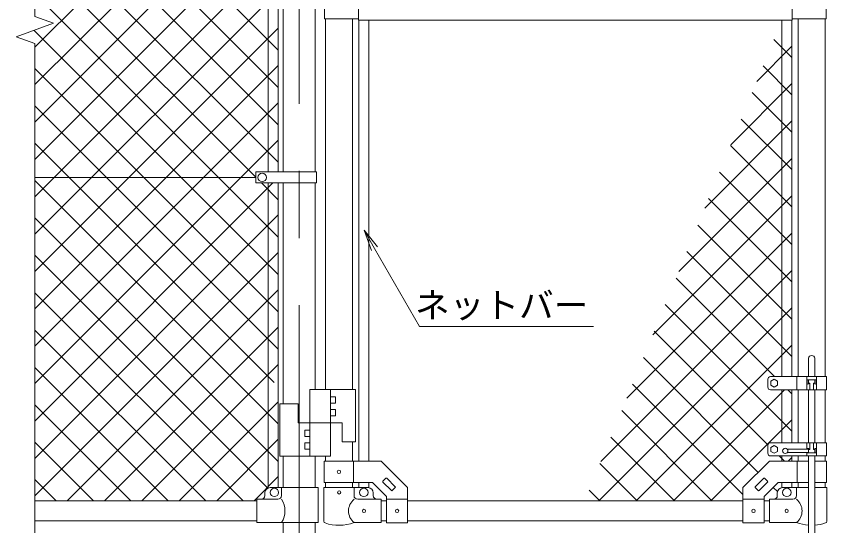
# Model space of a CAD drawing. Units: millimetres, scale not verified. Extents: x -4200 to 4200, y -2970 to 2970.
# Drawn here: x -51 to 1482, y -768 to 196 of the extents above; entities that cross this region are included whole.
import ezdxf
from ezdxf.enums import TextEntityAlignment as Align

# ---------------------------------------------------------------- set-up
doc = ezdxf.new("R2010")
doc.units = ezdxf.units.MM
doc.header["$LTSCALE"] = 20
doc.linetypes.add('USER1', pattern=[50.8, 31.75, -6.35, 6.35, -6.35])
for name, color, linetype, lineweight in [('0-2_D-BMK', 2, 'USER1', 13), ('0-3_D-STR1', 1, 'Continuous', 18), ('0-6_D-STR3', 3, 'Continuous', 13), ('0-7_0', 7, 'Continuous', 9), ('0-8_D-STR-DIM', 7, 'Continuous', 9), ('0-9_D-STR-TXT', 7, 'Continuous', 9), ('0-A_D-STR2', 7, 'Continuous', 9)]:
    doc.layers.add(name, color=color, linetype=linetype, lineweight=lineweight)
doc.styles.add('ＭＳ ゴシック', font='')
doc.styles.get('ＭＳ ゴシック').set_extended_font_data('MS Gothic')

# ---------------------------------------------------------------- blocks, each defined once
blk = doc.blocks.new('MLeader5')
at = {"layer": '0-7_0'}
blk.add_line((621.04, -246.7), (606.82, -208.73), dxfattribs=at)
for points in [[(632.59, -240.04), (606.82, -208.73), (626.82, -243.37)], [(626.82, -243.37), (711.76, -390.5), (1033.87, -390.5), (1041.07, -390.5)]]:
    blk.add_lwpolyline(points, dxfattribs=at)

msp = doc.modelspace()

# ---------------------------------------------------------------- linework, layer by layer
at = {"layer": '0-2_D-BMK'}
msp.add_line((484.22, 1681.52), (484.22, -1188.63), dxfattribs=at)
at = {"layer": '0-3_D-STR1'}
for p, q in [((425.72, 530.87), (425.72, -98.13)), ((444.72, 530.87), (444.72, -98.13)), ((453.97, 530.87), (453.97, -98.13)), ((514.47, 530.87), (514.47, -98.13)), ((533.97, 191.37), (533.97, -510.23)), ((584.77, 191.37), (584.77, -510.23)), ((596.87, 188.87), (596.87, -645.63)), ((615.87, 188.87), (615.87, -645.63)), ((1397.07, 188.87), (1397.07, -485.63)), ((1416.07, 188.87), (1416.07, -485.63)), ((1428.17, 191.37), (1428.17, -485.63)), ((1478.97, 191.37), (1478.97, -485.63)), ((425.72, -119.13), (425.72, -696.27)), ((444.72, -119.13), (444.72, -695.63)), ((453.97, -119.13), (453.97, -537.23)), ((514.47, -119.13), (514.47, -510.23)), ((1397.07, -510.63), (1397.07, -610.63)), ((1416.07, -510.63), (1416.07, -610.63)), ((1428.17, -510.63), (1428.17, -610.63)), ((1478.97, -510.63), (1478.97, -610.63)), ((584.77, -609.23), (584.77, -645.63)), ((453.97, -636.23), (453.97, -695.63)), ((514.47, -636.23), (514.47, -695.63)), ((533.97, -636.23), (533.97, -645.63)), ((1397.07, -635.63), (1397.07, -645.63)), ((1416.07, -635.63), (1416.07, -645.63)), ((1428.17, -635.63), (1428.17, -645.63)), ((1478.97, -635.63), (1478.97, -645.63)), ((533.97, -685.63), (533.97, -695.63)), ((584.77, -685.63), (584.77, -695.63)), ((596.87, -685.63), (596.87, -695.63)), ((615.87, -685.63), (615.87, -695.75)), ((1397.07, -685.63), (1397.07, -695.75)), ((1416.07, -685.63), (1416.07, -695.63)), ((1428.17, -685.63), (1428.17, -695.63)), ((1478.97, -685.63), (1478.97, -695.63)), ((404.22, -720.63), (-15.78, -720.63)), ((649.37, -720.63), (639.37, -720.63)), ((1323.56, -720.63), (689.37, -720.63)), ((1373.57, -720.63), (1363.56, -720.63)), ((404.22, -758.63), (-15.78, -758.63)), ((453.97, -761.63), (453.97, -1158.63)), ((514.47, -761.63), (514.47, -1158.63)), ((649.37, -758.63), (639.37, -758.63)), ((1323.56, -758.63), (689.37, -758.63)), ((1373.57, -758.63), (1363.56, -758.63))]:
    msp.add_line(p, q, dxfattribs=at)
at = {"layer": '0-6_D-STR3'}
for p, q in [((532.37, 241.37), (532.37, 191.37)), ((596.47, 243.87), (596.47, 188.87)), ((1416.47, 209.87), (1416.47, 188.87)), ((1481.07, 209.87), (1481.07, 191.37)), ((596.47, 191.37), (532.37, 191.37)), ((1416.47, 188.87), (596.47, 188.87)), ((1416.47, 191.37), (1481.07, 191.37)), ((402.22, -119.13), (402.22, -98.13)), ((402.22, -98.13), (517.02, -98.13)), ((517.02, -119.13), (517.02, -98.13)), ((402.22, -108.63), (-15.78, -108.63)), ((402.22, -119.13), (517.02, -119.13)), ((1447.56, -450.63), (1447.56, -485.63)), ((1459.56, -450.63), (1459.56, -485.63)), ((1481.57, -485.63), (1375.57, -485.63)), ((1382.57, -490.57), (1389.06, -494.33)), ((1425.56, -485.63), (1425.56, -510.63)), ((1444.56, -485.63), (1444.56, -510.63)), ((1462.57, -485.63), (1462.57, -510.63)), ((1481.57, -485.63), (1481.57, -510.63)), ((1370.57, -490.63), (1370.57, -505.63)), ((1389.06, -494.33), (1389.06, -501.83)), ((1462.57, -491.63), (1444.56, -491.63)), ((1446.86, -491.63), (1446.86, -499.95)), ((1447.56, -491.63), (1447.56, -499.7)), ((1448.56, -498.13), (1449.56, -498.13)), ((1450.06, -498.63), (1450.06, -510.63)), ((1457.06, -498.63), (1457.06, -510.63)), ((1457.56, -498.13), (1458.56, -498.13)), ((1459.56, -491.63), (1459.56, -499.7)), ((1460.27, -491.63), (1460.27, -498.13)), ((1460.27, -491.63), (1460.27, -499.95)), ((504.47, -510.23), (590.47, -510.23)), ((504.47, -510.23), (504.47, -636.23)), ((543.47, -510.23), (543.47, -636.23)), ((590.47, -510.23), (590.47, -609.23)), ((1481.57, -510.63), (1375.57, -510.63)), ((1447.56, -510.63), (1447.56, -610.63)), ((1459.56, -510.63), (1459.56, -610.63)), ((543.47, -523.73), (552.97, -523.73)), ((543.47, -535.73), (552.97, -535.73)), ((552.97, -523.73), (552.97, -535.73)), ((447.47, -537.23), (482.47, -537.23)), ((447.47, -537.23), (447.47, -636.23)), ((482.47, -537.23), (482.47, -573.23)), ((543.47, -547.73), (552.97, -547.73)), ((552.97, -547.73), (552.97, -559.73)), ((543.47, -559.73), (552.97, -559.73)), ((482.47, -573.23), (565.47, -573.23)), ((565.47, -573.23), (565.47, -609.23)), ((494.97, -598.73), (494.97, -586.73)), ((504.47, -586.73), (494.97, -586.73)), ((504.47, -598.73), (494.97, -598.73)), ((494.97, -622.73), (494.97, -610.73)), ((504.47, -610.73), (494.97, -610.73)), ((565.47, -609.23), (590.47, -609.23)), ((1481.57, -610.63), (1375.57, -610.63)), ((1444.56, -623.06), (1444.56, -610.63)), ((1450.06, -622.63), (1450.06, -610.63)), ((1457.06, -622.63), (1457.06, -610.63)), ((1462.57, -635.63), (1462.57, -610.63)), ((1481.57, -610.63), (1481.57, -635.63)), ((504.47, -622.73), (494.97, -622.73)), ((1370.57, -630.63), (1370.57, -615.63)), ((1382.57, -615.68), (1376.06, -619.43)), ((1376.06, -619.43), (1376.06, -626.94)), ((1376.06, -626.94), (1382.57, -630.69)), ((1389.06, -619.43), (1382.57, -615.68)), ((1447.56, -623.06), (1407.56, -623.06)), ((1446.86, -623.06), (1446.86, -621.32)), ((1447.56, -629.63), (1447.56, -621.56)), ((1447.56, -621.56), (1447.56, -624.7)), ((1448.56, -623.13), (1449.56, -623.13)), ((1457.56, -623.13), (1458.56, -623.13)), ((1459.56, -629.63), (1459.56, -621.56)), ((1459.56, -621.56), (1459.56, -624.7)), ((1460.27, -629.63), (1460.27, -621.32)), ((1460.27, -629.63), (1460.27, -623.13)), ((447.47, -636.23), (543.47, -636.23)), ((1481.57, -635.63), (1375.57, -635.63)), ((1447.56, -629.06), (1407.57, -629.06)), ((1444.56, -635.63), (1444.56, -629.06)), ((1462.57, -629.63), (1444.56, -629.63)), ((1446.86, -629.63), (1446.86, -629.06)), ((1447.56, -635.63), (1447.56, -838.63)), ((1459.56, -635.63), (1459.56, -838.63)), ((531.67, -685.63), (531.67, -645.63)), ((587.07, -685.63), (587.07, -645.63)), ((1373.56, -645.63), (1323.56, -695.63)), ((1447.56, -645.63), (1373.56, -645.63)), ((1425.86, -685.63), (1425.86, -645.63)), ((1481.26, -645.63), (1459.56, -645.63)), ((1481.26, -685.63), (1481.26, -645.63)), ((531.67, -685.63), (622.8, -685.63)), ((622.8, -685.63), (649.37, -712.2)), ((642.7, -683.62), (648.35, -677.97)), ((642.7, -685.04), (658.96, -701.3)), ((649.77, -677.97), (666.03, -694.23)), ((1363.16, -677.97), (1346.9, -694.23)), ((1370.23, -685.04), (1353.97, -701.3)), ((1390.13, -685.63), (1363.56, -712.2)), ((1370.23, -683.62), (1364.58, -677.97)), ((1447.56, -685.63), (1390.13, -685.63)), ((1481.26, -685.63), (1459.56, -685.63)), ((519.92, -695.63), (429.22, -695.63)), ((450.82, -695.63), (450.82, -710.63)), ((519.92, -695.63), (519.92, -761.63)), ((530.82, -695.63), (587.92, -695.63)), ((530.82, -695.63), (530.82, -759.33)), ((587.92, -695.63), (587.92, -710.63)), ((587.92, -695.63), (614.37, -695.63)), ((660.38, -701.3), (666.03, -695.64)), ((689.37, -761.88), (689.37, -695.63)), ((1323.56, -761.88), (1323.56, -695.63)), ((1352.55, -701.3), (1346.9, -695.64)), ((1425.02, -695.63), (1398.57, -695.63)), ((1425.02, -695.63), (1425.02, -710.63)), ((1447.56, -695.63), (1425.02, -695.63)), ((1482.12, -695.63), (1459.56, -695.63)), ((1482.12, -695.63), (1482.12, -759.33)), ((443.82, -717.63), (404.22, -717.63)), ((404.22, -717.63), (404.22, -761.63)), ((419.22, -705.63), (419.22, -710.63)), ((639.37, -717.63), (594.92, -717.63)), ((624.37, -710.63), (624.37, -705.63)), ((639.37, -761.63), (639.37, -717.63)), ((649.37, -761.88), (649.37, -712.2)), ((649.37, -717.38), (689.37, -717.38)), ((1363.56, -717.38), (1323.56, -717.38)), ((1363.56, -761.88), (1363.56, -712.2)), ((1373.57, -717.63), (1418.02, -717.63)), ((1373.57, -761.63), (1373.57, -717.63)), ((1388.57, -710.63), (1388.57, -705.63)), ((519.92, -761.63), (404.22, -761.63)), ((639.37, -761.63), (587.92, -761.63)), ((649.37, -761.88), (689.37, -761.88)), ((1363.56, -761.88), (1323.56, -761.88)), ((1373.57, -761.63), (1425.02, -761.63))]:
    msp.add_line(p, q, dxfattribs=at)
for points in [[(1389.06, -501.83), (1382.57, -505.59), (1376.06, -501.83), (1376.06, -494.33), (1382.57, -490.57)], [(1382.57, -630.69), (1389.06, -626.94), (1389.06, -619.43)], [(531.67, -645.63), (639.37, -645.63), (689.37, -695.63)]]:
    msp.add_lwpolyline(points, dxfattribs=at)
for centre, radius in [((414.22, -108.63), 8), ((1403.56, -626.06), 5), ((559.37, -665.63), 3.25), ((437.22, -704.63), 8), ((559.77, -704.63), 3), ((606.37, -704.63), 8), ((1406.57, -704.63), 8), ((606.76, -739.63), 3), ((669.37, -739.63), 3.25), ((1343.56, -739.63), 3.25), ((1406.17, -739.63), 3)]:
    msp.add_circle(centre, radius, dxfattribs=at)
for centre, radius, start, end in [((1453.56, -451.73), 6.1, 10.38886, 169.61114), ((1375.57, -490.63), 5, 90, 180), ((1375.57, -505.63), 5, 180, 270), ((1446.56, -497.96), 2.01, 184.89299, 355.10701), ((1449.56, -498.63), 0.5, 0, 90), ((1457.56, -498.63), 0.5, 90, 180), ((1460.57, -497.96), 2.01, 184.89299, 355.10701), ((1375.57, -615.63), 5, 90, 180), ((1446.56, -623.3), 2.01, 4.89299, 175.10701), ((1449.56, -622.63), 0.5, 270, 0), ((1457.56, -622.63), 0.5, 180, 270), ((1460.57, -623.3), 2.01, 4.89299, 175.10701), ((1375.57, -630.63), 5, 180, 270), ((643.41, -684.33), 1, 135, 225), ((649.06, -678.67), 1, 45, 135), ((1363.87, -678.67), 1, 45, 135), ((1369.53, -684.33), 1, 315, 45), ((429.22, -705.63), 10, 90, 180), ((614.37, -705.63), 10, 0, 90), ((659.67, -700.59), 1, 225, 315), ((665.33, -694.94), 1, 315, 45), ((1347.6, -694.94), 1, 135, 225), ((1353.26, -700.59), 1, 225, 315), ((1398.57, -705.63), 10, 90, 180), ((412.22, -710.63), 7, 270, 0), ((443.82, -710.63), 7, 270, 0), ((416.6, -739.63), 40.68, 327.25964, 32.74036), ((606.11, -739.63), 28.55, 129.59418, 230.40582), ((594.92, -710.63), 7, 180, 270), ((631.37, -710.63), 7, 180, 270), ((1381.57, -710.63), 7, 270, 0), ((1418.02, -710.63), 7, 270, 0), ((1406.82, -739.63), 28.55, 309.59418, 50.40582), ((534.12, -759.33), 3.3, 180, 250.77949), ((559.37, -686.9), 80, 250.77949, 290.9084), ((1453.57, -686.9), 80, 249.0916, 265.69865), ((1453.57, -686.9), 80, 274.30109, 289.22051), ((1478.82, -759.33), 3.3, 289.22051, 0)]:
    msp.add_arc(centre, radius, start, end, dxfattribs=at)
at = {"layer": '0-8_D-STR-DIM'}
for p, q in [((-15.78, 1681.52), (-15.78, 195.59)), ((19.45, 182.77), (-15.78, 195.59)), ((-51.02, 157.12), (19.45, 182.77)), ((-15.78, 144.29), (-51.02, 157.12)), ((-15.78, 144.29), (-15.78, -915.94))]:
    msp.add_line(p, q, dxfattribs=at)
at = {"layer": '0-A_D-STR2'}
for p, q in [((-15.78, 137.52), (444.72, 598.02)), ((444.72, 131.95), (-15.78, 592.45)), ((-15.78, 66.81), (444.72, 527.31)), ((444.72, 61.24), (-15.78, 521.74)), ((-15.78, -3.9), (444.19, 456.07)), ((444.72, -9.47), (-15.78, 451.03)), ((-15.78, -74.61), (444.72, 385.89)), ((444.72, -80.18), (-15.78, 380.32)), ((-15.78, -145.33), (440.39, 310.85)), ((402.22, -108.4), (-15.78, 309.61)), ((-15.78, -216.04), (444.72, 244.46)), ((444.72, -221.6), (-15.78, 238.9)), ((444.72, -292.31), (-17.07, 169.47)), ((-15.78, -286.75), (444.72, 173.75)), ((1416.07, 139.49), (1349.56, 72.98)), ((1382.04, 152.22), (1416.07, 118.19)), ((-15.78, -357.46), (444.72, 103.04)), ((444.72, -363.02), (-15.78, 97.48)), ((1361.48, 102.07), (1416.07, 47.48)), ((1416.07, 68.78), (1300.43, -46.86)), ((1340.92, 51.92), (1416.07, -23.23)), ((-15.78, -428.17), (444.72, 32.33)), ((444.72, -433.73), (-15.78, 26.77)), ((1320.36, 1.77), (1416.07, -93.94)), ((1416.07, -1.93), (1251.3, -166.7)), ((-15.78, -498.88), (444.72, -38.38)), ((436.91, -496.64), (-15.78, -43.95)), ((1299.8, -48.39), (1416.07, -164.65)), ((1416.07, -72.64), (1202.17, -286.53)), ((1279.24, -98.54), (1416.07, -235.36)), ((444.72, -575.16), (-15.78, -114.66)), ((-15.78, -569.59), (434.67, -119.13)), ((444.72, -150.89), (412.95, -119.13)), ((1415.29, -144.13), (1153.05, -406.37)), ((1258.68, -148.69), (1416.07, -306.07)), ((-15.78, -640.3), (444.72, -179.8)), ((444.72, -645.87), (-15.78, -185.37)), ((1238.12, -198.84), (1416.07, -376.78)), ((1416.07, -214.06), (1103.92, -526.21)), ((-15.78, -711.01), (444.72, -250.51)), ((424.8, -696.66), (-15.78, -256.08)), ((1217.57, -248.99), (1416.07, -447.49)), ((1416.07, -284.77), (1054.79, -646.05)), ((1197.01, -299.14), (1383.5, -485.63)), ((45.3, -720.63), (444.72, -321.22)), ((378.06, -720.63), (-15.78, -326.79)), ((1176.45, -349.29), (1416.07, -588.91)), ((1416.07, -355.49), (1050.92, -720.63)), ((307.35, -720.63), (-15.78, -397.5)), ((116.01, -720.63), (444.72, -391.93)), ((1155.89, -399.44), (1370.75, -614.3)), ((1416.07, -426.2), (1121.63, -720.63)), ((1135.33, -449.6), (1352.46, -666.73)), ((236.64, -720.63), (-15.78, -468.21)), ((186.72, -720.63), (444.72, -462.64)), ((1114.77, -499.75), (1323.56, -708.54)), ((1402.34, -510.63), (1192.34, -720.63)), ((1408.5, -510.63), (1416.07, -518.2)), ((257.44, -720.63), (444.72, -533.35)), ((165.93, -720.63), (-15.78, -538.92)), ((1094.21, -549.9), (1264.94, -720.63)), ((1416.07, -567.62), (1263.05, -720.63)), ((95.22, -720.63), (-15.78, -609.63)), ((328.15, -720.63), (444.72, -604.06)), ((1073.65, -600.05), (1194.23, -720.63)), ((1392.07, -635.63), (1402.07, -645.63)), ((1416.07, -638.33), (1408.76, -645.63)), ((1053.09, -650.2), (1123.52, -720.63)), ((24.51, -720.63), (-15.78, -680.34)), ((398.86, -720.63), (444.72, -674.77)), ((1032.53, -700.35), (1052.81, -720.63)), ((1380.75, -695.02), (1388.88, -703.15))]:
    msp.add_line(p, q, dxfattribs=at)

# ---------------------------------------------------------------- block references
at = {"layer": '0-7_0'}
msp.add_blockref('MLeader5', (0, 0), dxfattribs=at)

# ---------------------------------------------------------------- texts
at = {"layer": '0-9_D-STR-TXT', "style": 'ＭＳ ゴシック'}
msp.add_text('ネットバー', height=48.09, dxfattribs=at).set_placement((703.24, -388.89), align=Align.BOTTOM_LEFT)

doc.saveas('drawing.dxf')
